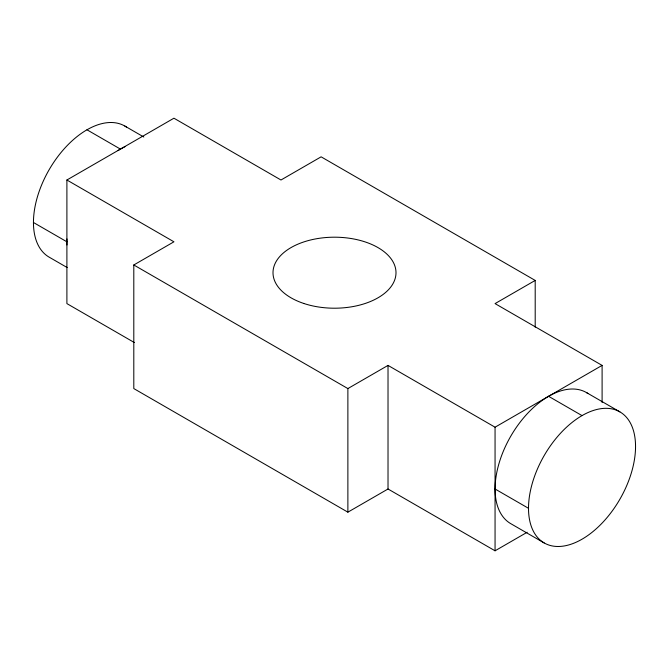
<?xml version="1.0" encoding="UTF-8"?>
<svg xmlns="http://www.w3.org/2000/svg" width="669" height="669" viewBox="0 0 669 669"><rect width="100%" height="100%" fill="white"/><g stroke="black" fill="none" stroke-linecap="round" stroke-linejoin="round"><path stroke-width="1" d="M134.36 342.553L66.9 303.601L66.9 180.003L173.94 118.204L280.98 180.003L321.12 156.83L535.2 280.428L535.2 327.166M527.172 532.256L495.06 550.796L388.02 488.997L347.88 512.17L133.8 388.572L133.8 264.974L173.94 241.802L66.9 180.003M133.8 264.974L347.88 388.572L388.02 365.399L495.06 427.198L602.1 365.399L602.1 402.479M535.2 280.428L495.06 303.601L602.1 365.399M124.81 126.04L143.802 137.003M586.42 392.552L619.87 411.861A75.689 43.702 -60 0 1 595.878 529.104A75.689 43.702 -60 0 1 530.333 491.263A75.689 43.702 -60 0 1 619.87 411.861M86.97 129.786L120.42 149.103M548.58 396.299L582.03 415.608M33.45 222.493L66.9 241.802M495.06 488.997L528.51 508.306M67.209 267.575L49.13 257.139A75.689 43.702 -60 0 1 49.958 168.32A75.689 43.702 -60 0 1 126.416 127.051M544.19 542.96L510.74 523.643A75.689 43.702 -60 0 1 511.568 434.833A75.689 43.702 -60 0 1 588.026 393.556M495.06 427.198L495.06 550.796M388.02 365.399L388.02 488.997M347.88 388.572L347.88 512.17M66.975 244.979A75.689 43.702 -60 0 1 66.959 238.933M117.961 150.584A75.689 43.702 -60 0 1 125.07 146.653M303.751 303.45A61.498 35.507 0 0 0 395.998 272.701A61.498 35.507 0 0 0 303.751 241.952A61.498 35.507 0 0 0 303.751 303.45"/></g></svg>
